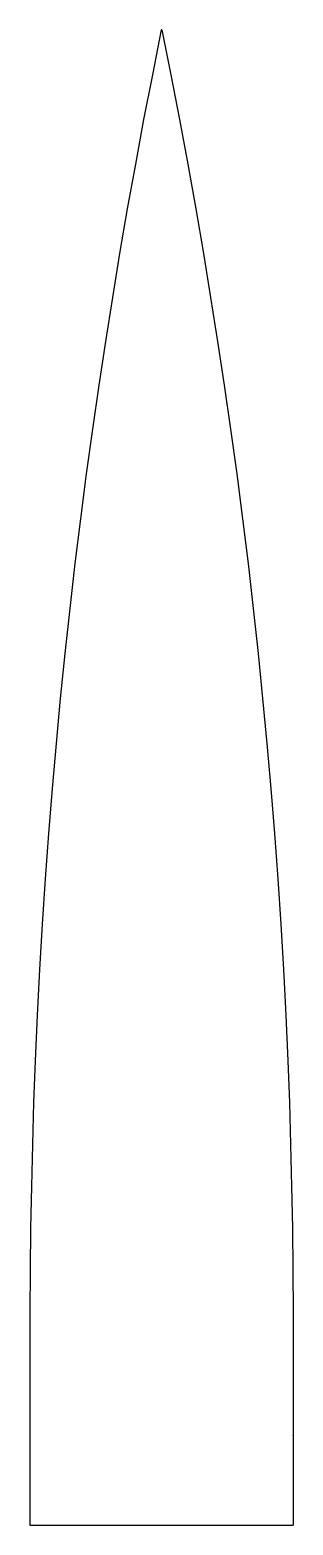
# Model space of a CAD drawing. Extents: x 7 to 43, y 15 to 220.
import ezdxf

# ---------------------------------------------------------------- set-up
doc = ezdxf.new("R2010")
doc.units = 0
doc.layers.get('0').update_dxf_attribs({"linetype": 'CONTINUOUS'})

msp = doc.modelspace()

# ---------------------------------------------------------------- linework, layer by layer
at = {"color": 7, "linetype": 'CONTINUOUS'}
for p, q in [((24.93, 219.57), (24.88, 219.57)), ((6.87, 27.14), (6.87, 27.13)), ((42.93, 27.13), (42.93, 27.14)), ((6.88, 14.85), (6.88, 14.85)), ((6.88, 14.85), (42.93, 14.85)), ((42.93, 14.85), (42.93, 14.85))]:
    msp.add_line(p, q, dxfattribs=at)
at = {"color": 7, "linetype": 'CONTINUOUS', "flags": 128}
for points in [[(24.88, 219.57), (23.65, 213.43), (22.46, 207.3), (21.32, 201.18), (20.22, 195.06), (19.17, 188.94), (18.17, 182.93), (17.22, 176.92), (16.31, 170.92), (15.45, 164.91), (14.6, 158.77), (13.8, 152.64), (13.05, 146.5), (12.34, 140.35), (11.67, 134.2), (11.04, 128.04), (10.46, 121.88), (9.92, 115.7), (9.42, 109.52), (8.97, 103.32), (8.57, 97.12), (8.2, 90.9), (7.88, 84.67), (7.6, 78.43), (7.39, 72.7), (7.21, 66.97), (7.08, 61.23), (6.97, 55.48), (6.91, 49.73), (6.88, 43.98)], [(24.93, 219.57), (26.16, 213.43), (27.35, 207.3), (28.49, 201.18), (29.59, 195.06), (30.64, 188.94), (31.63, 182.93), (32.58, 176.92), (33.49, 170.92), (34.36, 164.91), (35.2, 158.77), (36, 152.64), (36.76, 146.5), (37.47, 140.35), (38.14, 134.2), (38.76, 128.04), (39.35, 121.88), (39.89, 115.7), (40.38, 109.52), (40.83, 103.32), (41.24, 97.12), (41.61, 90.9), (41.93, 84.67), (42.2, 78.43), (42.42, 72.7), (42.59, 66.97), (42.73, 61.23), (42.83, 55.48), (42.9, 49.73), (42.92, 43.98)], [(6.88, 43.98), (6.88, 40.72), (6.88, 37.44), (6.88, 34.15), (6.87, 30.86), (6.87, 27.59), (6.87, 25.76), (6.87, 23.95), (6.88, 22.14), (6.88, 20.35), (6.88, 18.55), (6.88, 16.71), (6.88, 14.85)], [(42.92, 43.98), (42.93, 40.72), (42.93, 37.44), (42.93, 34.15), (42.93, 30.86), (42.93, 27.59), (42.93, 25.76), (42.93, 23.95), (42.93, 22.14), (42.93, 20.35), (42.93, 18.55), (42.93, 16.71), (42.93, 14.85)], [(6.87, 27.13), (6.87, 25.76), (6.87, 23.94), (6.88, 22.14), (6.88, 20.35), (6.88, 18.55), (6.88, 16.71), (6.88, 14.85)], [(42.93, 27.13), (42.93, 25.76), (42.93, 23.94), (42.93, 22.14), (42.93, 20.35), (42.93, 18.55), (42.93, 16.71), (42.93, 14.85)]]:
    msp.add_lwpolyline(points, dxfattribs=at)

doc.saveas('drawing.dxf')
